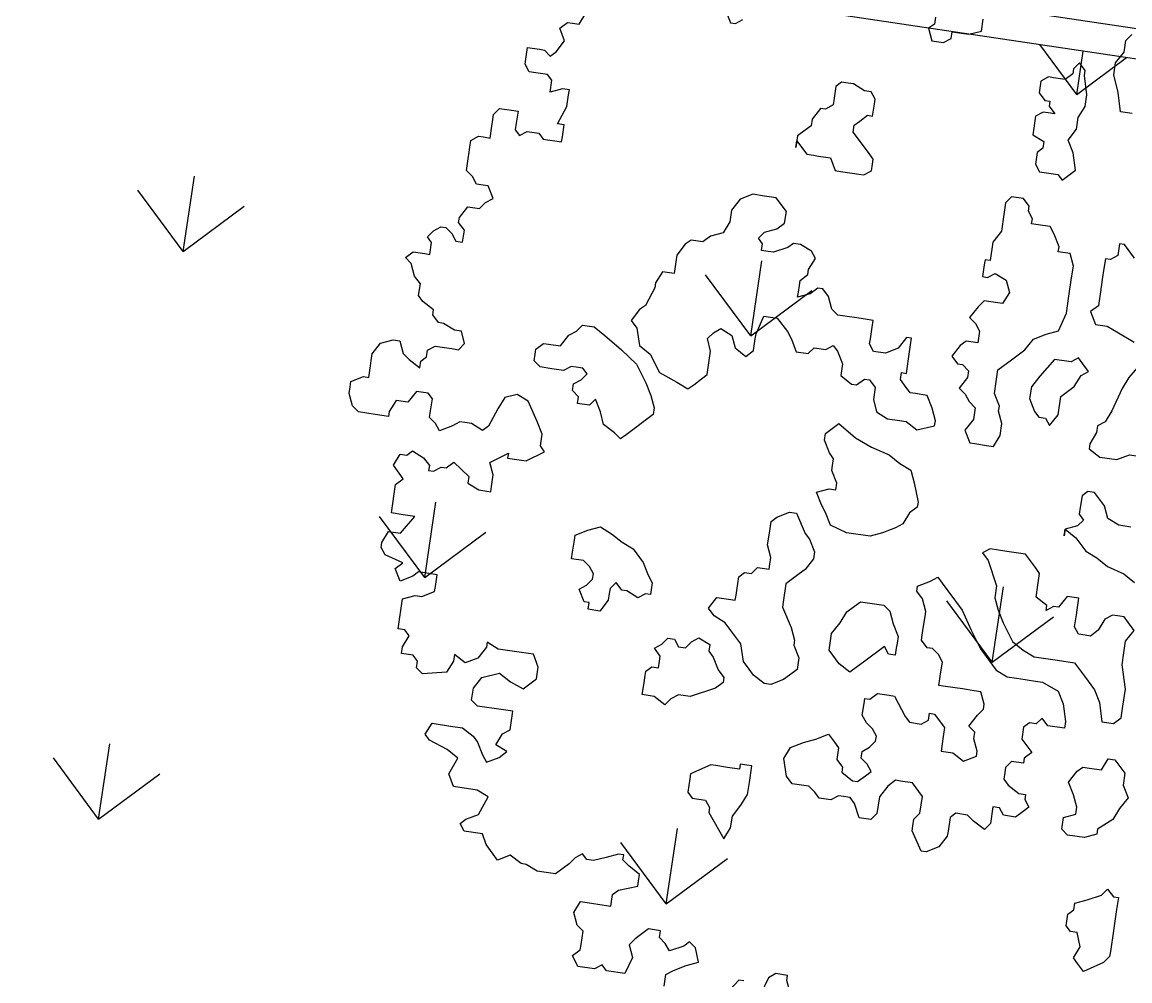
# Model space of a CAD drawing. Header units: millimetres. Extents: x 338 to 506, y 179 to 335.
# Drawn here: x 389.11 to 394.65, y 316.99 to 321.79 of the extents above; entities that cross this region are included whole.
import ezdxf

# ---------------------------------------------------------------- set-up
doc = ezdxf.new("R2010")
doc.units = ezdxf.units.MM
for name, color, linetype in [('ANDEN', 251, 'Continuous'), ('ARBOL-TOP', 3, 'Continuous'), ('MUROS', 32, 'Continuous')]:
    doc.layers.add(name, color=color, linetype=linetype)

# ---------------------------------------------------------------- blocks, each defined once
blk = doc.blocks.new('*U887')
at = {"layer": 'ANDEN', "linetype": 'Continuous', "extrusion": (0, 0, -1)}
for points in [[(-139.8345, 133.6332), (-140.5344, 78.5683), (-139.8345, 78.5683)], [(-139.8345, 133.6332), (-140.5344, 133.6332), (-140.5344, 78.5683)]]:
    blk.add_solid(points, dxfattribs=at)
blk = doc.blocks.new('*X960')
at = {"color": 0}
for p, q in [((134.0549, 116.2699), (134.3243, 116.5393)), ((136.9286, 116.2699), (137.198, 116.5393)), ((134.0549, 116.2699), (134.3243, 116.0005)), ((134.0549, 116.2699), (134.4359, 116.2699)), ((136.9286, 116.2699), (137.198, 116.0005)), ((136.9286, 116.2699), (137.3096, 116.2699)), ((135.4917, 114.833), (135.7611, 115.1024)), ((135.4917, 114.833), (135.7611, 114.5636)), ((135.4917, 114.833), (135.8727, 114.833)), ((134.0549, 113.3962), (134.3243, 113.6656)), ((136.9286, 113.3962), (137.198, 113.6656)), ((134.0549, 113.3962), (134.3243, 113.1268)), ((134.0549, 113.3962), (134.4359, 113.3962)), ((136.9286, 113.3962), (137.198, 113.1268)), ((136.9286, 113.3962), (137.3096, 113.3962)), ((135.4917, 111.9594), (135.7611, 112.2288)), ((138.3654, 111.9594), (138.5846, 112.1786)), ((135.4917, 111.9594), (135.7611, 111.6899)), ((135.4917, 111.9594), (135.8727, 111.9594)), ((138.3654, 111.9594), (138.5846, 111.7401)), ((138.3654, 111.9594), (138.5846, 111.9594))]:
    blk.add_line(p, q, dxfattribs=at)
blk = doc.blocks.new('ARBOLITO')
at = {"linetype": 'ByBlock'}
for points in [[(461.9159, 68.9761), (461.9076, 68.9906), (461.8931, 69.0135), (461.8785, 69.0197), (461.864, 69.0135), (461.8577, 68.9989), (461.8494, 68.9761), (461.8432, 68.9698), (461.8286, 68.9761), (461.8203, 68.9761), (461.8141, 68.9761), (461.8058, 68.9698), (461.7912, 68.9615), (461.785, 68.9698), (461.7767, 68.9761), (461.7767, 68.9844), (461.7767, 68.9989), (461.7705, 69.0052), (461.7559, 69.0052), (461.7476, 68.9906), (461.7331, 68.9906), (461.7268, 68.9761), (461.7268, 68.9698), (461.7102, 68.9698), (461.6894, 68.9698), (461.6811, 68.9761), (461.6749, 68.9906), (461.6749, 68.9989), (461.6749, 69.0052), (461.6894, 69.0135), (461.6957, 69.0135), (461.6957, 69.028), (461.6957, 69.0343), (461.6957, 69.0426), (461.704, 69.0571), (461.7185, 69.0633), (461.7268, 69.0633), (461.7331, 69.0488), (461.7414, 69.0426), (461.7559, 69.0343), (461.7559, 69.0426), (461.7621, 69.0488), (461.7621, 69.0571), (461.7705, 69.0633), (461.785, 69.0633), (461.7912, 69.0633), (461.7996, 69.0633), (461.8058, 69.0717), (461.7996, 69.0862), (461.7912, 69.0862), (461.7767, 69.0924), (461.7705, 69.0924), (461.7621, 69.1008), (461.7621, 69.107), (461.7476, 69.1153), (461.7414, 69.1215), (461.7414, 69.1361), (461.7331, 69.1444), (461.7268, 69.1589), (461.7185, 69.1652), (461.7268, 69.1735), (461.7414, 69.1735), (461.7476, 69.1735), (461.7476, 69.188), (461.7414, 69.1943), (461.7476, 69.2026), (461.7559, 69.2088), (461.7621, 69.2088), (461.7705, 69.2026), (461.7767, 69.1943), (461.785, 69.1943), (461.785, 69.2088), (461.7767, 69.2171), (461.7767, 69.2233), (461.785, 69.2379), (461.7996, 69.2379), (461.8058, 69.2462), (461.8141, 69.2524), (461.8058, 69.267), (461.7996, 69.267), (461.7912, 69.267), (461.785, 69.2753), (461.7767, 69.2815), (461.7767, 69.2961), (461.7767, 69.3044), (461.7767, 69.3106), (461.7767, 69.3189), (461.785, 69.3252), (461.7912, 69.3252), (461.7996, 69.3252), (461.7996, 69.3397), (461.7996, 69.348), (461.7996, 69.3543), (461.8058, 69.3626), (461.8203, 69.3626), (461.8286, 69.3626), (461.8286, 69.348), (461.8286, 69.3397), (461.8349, 69.3335), (461.8432, 69.3397), (461.8577, 69.3397), (461.864, 69.3335), (461.8723, 69.3335), (461.8785, 69.3335), (461.8868, 69.3335), (461.8868, 69.3397), (461.8868, 69.3543), (461.8785, 69.3543), (461.8868, 69.3771), (461.8868, 69.3917), (461.8868, 69.3979), (461.8785, 69.3979), (461.864, 69.3917), (461.864, 69.4062), (461.8577, 69.4124), (461.8432, 69.4124), (461.8349, 69.4124), (461.8286, 69.4207), (461.8286, 69.427), (461.8286, 69.4415), (461.8432, 69.4415), (461.8494, 69.4415), (461.8577, 69.4353), (461.864, 69.4415), (461.8723, 69.4561), (461.864, 69.4706), (461.8723, 69.4789), (461.8785, 69.4789), (461.8868, 69.4789), (461.8931, 69.4935)], [(462.0614, 69.5226), (462.0697, 69.508), (462.0759, 69.508), (462.0842, 69.5143)], [(462.3169, 69.5517), (462.3169, 69.5433), (462.3107, 69.5371), (462.3169, 69.5226), (462.3315, 69.5226), (462.3398, 69.5288), (462.3398, 69.5371), (462.3543, 69.5371), (462.3606, 69.5371), (462.3751, 69.5433), (462.3751, 69.5579)], [(462.3169, 68.3444), (462.3107, 68.3589), (462.3107, 68.3652), (462.2962, 68.3652), (462.2879, 68.3589), (462.2816, 68.3382)], [(462.2588, 68.3506), (462.2525, 68.3506), (462.2442, 68.3382)], [(462.1632, 68.3299), (462.1632, 68.3444), (462.1715, 68.3506), (462.186, 68.3589), (462.2006, 68.3652), (462.1944, 68.3818), (462.186, 68.388), (462.1798, 68.3818), (462.1632, 68.3735), (462.1569, 68.3818), (462.1486, 68.388), (462.1486, 68.3963), (462.1341, 68.3963), (462.1195, 68.3818), (462.1133, 68.3735), (462.1195, 68.3589), (462.1133, 68.3382), (462.0905, 68.3382), (462.0842, 68.3444), (462.0759, 68.3382), (462.0551, 68.3382), (462.0468, 68.3506), (462.0551, 68.3589), (462.0551, 68.3652), (462.0551, 68.3818), (462.0468, 68.388), (462.0406, 68.4026), (462.0468, 68.4171), (462.0551, 68.4171), (462.0759, 68.4171), (462.0842, 68.4171), (462.0842, 68.4317), (462.0905, 68.4379), (462.1133, 68.4462), (462.1133, 68.4524), (462.1133, 68.4608), (462.0988, 68.4691), (462.0905, 68.4753), (462.0905, 68.4815), (462.0842, 68.4815), (462.0697, 68.4753), (462.0551, 68.4691), (462.0468, 68.4691), (462.0406, 68.4753), (462.0323, 68.4691), (462.026, 68.4608), (462.0115, 68.4462), (461.997, 68.4462), (461.9886, 68.4462), (461.9741, 68.4524), (461.9679, 68.4524), (461.9533, 68.4608), (461.9388, 68.4524), (461.9221, 68.4691), (461.9159, 68.4815), (461.8931, 68.4815), (461.8868, 68.4899), (461.8931, 68.4961), (461.9076, 68.5044), (461.9159, 68.5273), (461.9014, 68.5335), (461.8723, 68.5335), (461.864, 68.548), (461.8723, 68.5688), (461.8577, 68.5771), (461.8349, 68.5854), (461.8286, 68.5917), (461.8349, 68.6062), (461.8577, 68.6062), (461.8723, 68.6062), (461.8868, 68.5979), (461.8931, 68.5917), (461.9014, 68.5771), (461.9076, 68.5688), (461.9221, 68.5771), (461.9305, 68.5854), (461.9159, 68.5917), (461.9221, 68.6062), (461.9305, 68.6124), (461.9305, 68.627), (461.9305, 68.6353), (461.9159, 68.6353), (461.8868, 68.6353), (461.8785, 68.6415), (461.8785, 68.6561), (461.8868, 68.6706), (461.9076, 68.6789), (461.9221, 68.6706), (461.9388, 68.6644), (461.9533, 68.6789), (461.9533, 68.6935), (461.945, 68.708), (461.9388, 68.708), (461.9159, 68.708), (461.9014, 68.708), (461.8868, 68.7143), (461.8868, 68.708), (461.8785, 68.6935), (461.864, 68.6852), (461.8494, 68.6935), (461.8494, 68.6852), (461.8432, 68.6706), (461.8141, 68.6644), (461.8058, 68.6706), (461.8058, 68.6789), (461.7996, 68.6852), (461.785, 68.6852), (461.785, 68.6935), (461.7912, 68.708), (461.785, 68.7143), (461.7767, 68.7143), (461.7767, 68.7517), (461.7912, 68.7579), (461.7996, 68.7579), (461.8141, 68.7662), (461.8141, 68.7724), (461.8141, 68.787), (461.7912, 68.787), (461.785, 68.7808), (461.7705, 68.7724), (461.7621, 68.787), (461.7705, 68.7953), (461.7476, 68.8015), (461.7414, 68.8098), (461.7414, 68.8161), (461.7476, 68.8306), (461.7621, 68.8306), (461.7767, 68.8535), (461.7621, 68.8535), (461.7476, 68.8535), (461.7476, 68.868), (461.7476, 68.8743), (461.7476, 68.8888), (461.7559, 68.8971), (461.7414, 68.9117), (461.7476, 68.9262), (461.7559, 68.9262), (461.7621, 68.9324), (461.7767, 68.9262), (461.785, 68.9179), (461.785, 68.9117), (461.7912, 68.9117), (461.7996, 68.9179), (461.8058, 68.9179), (461.8141, 68.9262), (461.8349, 68.9117), (461.8349, 68.9034), (461.8494, 68.8971), (461.864, 68.8971), (461.864, 68.9034), (461.864, 68.9179), (461.8577, 68.9324), (461.8785, 68.947), (461.8785, 68.9408), (461.9014, 68.9408), (461.9221, 68.9553), (461.9159, 68.9615), (461.9159, 68.9761), (461.9159, 68.9761)], [(461.9159, 68.9761), (461.9076, 68.9906), (461.8931, 69.0135), (461.8785, 69.0197), (461.864, 69.0135), (461.8577, 68.9989), (461.8494, 68.9761), (461.8432, 68.9698), (461.8286, 68.9761), (461.8203, 68.9761), (461.8141, 68.9761), (461.8058, 68.9698), (461.7912, 68.9615), (461.785, 68.9698), (461.7767, 68.9761), (461.7767, 68.9844), (461.7767, 68.9989), (461.7705, 69.0052), (461.7559, 69.0052), (461.7476, 68.9906), (461.7331, 68.9906), (461.7268, 68.9761), (461.7268, 68.9698), (461.7102, 68.9698), (461.6894, 68.9698), (461.6811, 68.9761), (461.6749, 68.9906), (461.6749, 68.9989), (461.6749, 69.0052), (461.6894, 69.0135), (461.6957, 69.0135), (461.6957, 69.028), (461.6957, 69.0343), (461.6957, 69.0426), (461.704, 69.0571), (461.7185, 69.0633), (461.7268, 69.0633), (461.7331, 69.0488), (461.7414, 69.0426), (461.7559, 69.0343), (461.7559, 69.0426), (461.7621, 69.0488), (461.7621, 69.0571), (461.7705, 69.0633), (461.785, 69.0633), (461.7912, 69.0633), (461.7996, 69.0633), (461.8058, 69.0717), (461.7996, 69.0862), (461.7912, 69.0862), (461.7767, 69.0924), (461.7705, 69.0924), (461.7621, 69.1008), (461.7621, 69.107), (461.7476, 69.1153), (461.7414, 69.1215), (461.7414, 69.1361), (461.7331, 69.1444), (461.7268, 69.1589), (461.7185, 69.1652), (461.7268, 69.1735), (461.7414, 69.1735), (461.7476, 69.1735), (461.7476, 69.188), (461.7414, 69.1943), (461.7476, 69.2026), (461.7559, 69.2088), (461.7621, 69.2088), (461.7705, 69.2026), (461.7767, 69.1943), (461.785, 69.1943), (461.785, 69.2088), (461.7767, 69.2171), (461.7767, 69.2233), (461.785, 69.2379), (461.7996, 69.2379), (461.8058, 69.2462), (461.8141, 69.2524), (461.8058, 69.267), (461.7996, 69.267), (461.7912, 69.267), (461.785, 69.2753), (461.7767, 69.2815), (461.7767, 69.2961), (461.7767, 69.3044), (461.7767, 69.3106), (461.7767, 69.3189), (461.785, 69.3252), (461.7912, 69.3252), (461.7996, 69.3252), (461.7996, 69.3397), (461.7996, 69.348), (461.7996, 69.3543), (461.8058, 69.3626), (461.8203, 69.3626), (461.8286, 69.3626), (461.8286, 69.348), (461.8286, 69.3397), (461.8349, 69.3335), (461.8432, 69.3397), (461.8577, 69.3397), (461.864, 69.3335), (461.8723, 69.3335), (461.8785, 69.3335), (461.8868, 69.3335), (461.8868, 69.3397), (461.8868, 69.3543), (461.8785, 69.3543), (461.8868, 69.3771), (461.8868, 69.3917), (461.8868, 69.3979), (461.8785, 69.3979), (461.864, 69.3917), (461.864, 69.4062), (461.8577, 69.4124), (461.8432, 69.4124), (461.8349, 69.4124), (461.8286, 69.4207), (461.8286, 69.427), (461.8286, 69.4415), (461.8432, 69.4415), (461.8494, 69.4415), (461.8577, 69.4353), (461.864, 69.4415), (461.8723, 69.4561), (461.864, 69.4706), (461.8723, 69.4789), (461.8785, 69.4789), (461.8868, 69.4789), (461.8931, 69.4935)], [(462.0614, 69.5226), (462.0697, 69.508), (462.0759, 69.508), (462.0842, 69.5143)], [(462.3169, 69.5517), (462.3169, 69.5433), (462.3107, 69.5371), (462.3169, 69.5226), (462.3315, 69.5226), (462.3398, 69.5288), (462.3398, 69.5371), (462.3543, 69.5371), (462.3606, 69.5371), (462.3751, 69.5433), (462.3751, 69.5579)], [(462.3169, 68.3444), (462.3107, 68.3589), (462.3107, 68.3652), (462.2962, 68.3652), (462.2879, 68.3589), (462.2816, 68.3382)], [(462.2588, 68.3506), (462.2525, 68.3506), (462.2442, 68.3382)], [(462.1632, 68.3299), (462.1632, 68.3444), (462.1715, 68.3506), (462.186, 68.3589), (462.2006, 68.3652), (462.1944, 68.3818), (462.186, 68.388), (462.1798, 68.3818), (462.1632, 68.3735), (462.1569, 68.3818), (462.1486, 68.388), (462.1486, 68.3963), (462.1341, 68.3963), (462.1195, 68.3818), (462.1133, 68.3735), (462.1195, 68.3589), (462.1133, 68.3382), (462.0905, 68.3382), (462.0842, 68.3444), (462.0759, 68.3382), (462.0551, 68.3382), (462.0468, 68.3506), (462.0551, 68.3589), (462.0551, 68.3652), (462.0551, 68.3818), (462.0468, 68.388), (462.0406, 68.4026), (462.0468, 68.4171), (462.0551, 68.4171), (462.0759, 68.4171), (462.0842, 68.4171), (462.0842, 68.4317), (462.0905, 68.4379), (462.1133, 68.4462), (462.1133, 68.4524), (462.1133, 68.4608), (462.0988, 68.4691), (462.0905, 68.4753), (462.0905, 68.4815), (462.0842, 68.4815), (462.0697, 68.4753), (462.0551, 68.4691), (462.0468, 68.4691), (462.0406, 68.4753), (462.0323, 68.4691), (462.026, 68.4608), (462.0115, 68.4462), (461.997, 68.4462), (461.9886, 68.4462), (461.9741, 68.4524), (461.9679, 68.4524), (461.9533, 68.4608), (461.9388, 68.4524), (461.9221, 68.4691), (461.9159, 68.4815), (461.8931, 68.4815), (461.8868, 68.4899), (461.8931, 68.4961), (461.9076, 68.5044), (461.9159, 68.5273), (461.9014, 68.5335), (461.8723, 68.5335), (461.864, 68.548), (461.8723, 68.5688), (461.8577, 68.5771), (461.8349, 68.5854), (461.8286, 68.5917), (461.8349, 68.6062), (461.8577, 68.6062), (461.8723, 68.6062), (461.8868, 68.5979), (461.8931, 68.5917), (461.9014, 68.5771), (461.9076, 68.5688), (461.9221, 68.5771), (461.9305, 68.5854), (461.9159, 68.5917), (461.9221, 68.6062), (461.9305, 68.6124), (461.9305, 68.627), (461.9305, 68.6353), (461.9159, 68.6353), (461.8868, 68.6353), (461.8785, 68.6415), (461.8785, 68.6561), (461.8868, 68.6706), (461.9076, 68.6789), (461.9221, 68.6706), (461.9388, 68.6644), (461.9533, 68.6789), (461.9533, 68.6935), (461.945, 68.708), (461.9388, 68.708), (461.9159, 68.708), (461.9014, 68.708), (461.8868, 68.7143), (461.8868, 68.708), (461.8785, 68.6935), (461.864, 68.6852), (461.8494, 68.6935), (461.8494, 68.6852), (461.8432, 68.6706), (461.8141, 68.6644), (461.8058, 68.6706), (461.8058, 68.6789), (461.7996, 68.6852), (461.785, 68.6852), (461.785, 68.6935), (461.7912, 68.708), (461.785, 68.7143), (461.7767, 68.7143), (461.7767, 68.7517), (461.7912, 68.7579), (461.7996, 68.7579), (461.8141, 68.7662), (461.8141, 68.7724), (461.8141, 68.787), (461.7912, 68.787), (461.785, 68.7808), (461.7705, 68.7724), (461.7621, 68.787), (461.7705, 68.7953), (461.7476, 68.8015), (461.7414, 68.8098), (461.7414, 68.8161), (461.7476, 68.8306), (461.7621, 68.8306), (461.7767, 68.8535), (461.7621, 68.8535), (461.7476, 68.8535), (461.7476, 68.868), (461.7476, 68.8743), (461.7476, 68.8888), (461.7559, 68.8971), (461.7414, 68.9117), (461.7476, 68.9262), (461.7559, 68.9262), (461.7621, 68.9324), (461.7767, 68.9262), (461.785, 68.9179), (461.785, 68.9117), (461.7912, 68.9117), (461.7996, 68.9179), (461.8058, 68.9179), (461.8141, 68.9262), (461.8349, 68.9117), (461.8349, 68.9034), (461.8494, 68.8971), (461.864, 68.8971), (461.864, 68.9034), (461.864, 68.9179), (461.8577, 68.9324), (461.8785, 68.947), (461.8785, 68.9408), (461.9014, 68.9408), (461.9221, 68.9553), (461.9159, 68.9615), (461.9159, 68.9761)], [(462.5725, 69.4706), (462.558, 69.4706), (462.5517, 69.4935), (462.5434, 69.5143), (462.5434, 69.5288), (462.5517, 69.5433), (462.5517, 69.5579), (462.558, 69.5662)], [(462.5725, 69.4706), (462.558, 69.4706), (462.5517, 69.4935), (462.5434, 69.5143), (462.5434, 69.5288), (462.5517, 69.5433), (462.5517, 69.5579), (462.558, 69.5662)], [(462.5143, 69.3917), (462.5081, 69.4124), (462.4998, 69.427), (462.5081, 69.4415), (462.5081, 69.4561), (462.5143, 69.4706), (462.5143, 69.4852), (462.5081, 69.508), (462.5081, 69.5143), (462.4998, 69.5226), (462.4936, 69.5143), (462.4936, 69.508), (462.4853, 69.4997), (462.4707, 69.4997), (462.4645, 69.4997), (462.4562, 69.4935), (462.4562, 69.4789), (462.4645, 69.4706), (462.4707, 69.4706), (462.4707, 69.4644), (462.479, 69.4561), (462.4707, 69.4561), (462.4645, 69.4561), (462.4562, 69.4498), (462.4562, 69.4415), (462.4562, 69.4353), (462.4562, 69.427), (462.4707, 69.4207), (462.4707, 69.4124), (462.4645, 69.4062), (462.4645, 69.3917), (462.4707, 69.3833), (462.4853, 69.3833), (462.4936, 69.3833), (462.4998, 69.3771), (462.5143, 69.3917), (462.5143, 69.3917)], [(462.5143, 69.3917), (462.5081, 69.4124), (462.4998, 69.427), (462.5081, 69.4415), (462.5081, 69.4561), (462.5143, 69.4706), (462.5143, 69.4852), (462.5081, 69.508), (462.5081, 69.5143), (462.4998, 69.5226), (462.4936, 69.5143), (462.4936, 69.508), (462.4853, 69.4997), (462.4707, 69.4997), (462.4645, 69.4997), (462.4562, 69.4935), (462.4562, 69.4789), (462.4645, 69.4706), (462.4707, 69.4706), (462.4707, 69.4644), (462.479, 69.4561), (462.4707, 69.4561), (462.4645, 69.4561), (462.4562, 69.4498), (462.4562, 69.4415), (462.4562, 69.4353), (462.4562, 69.427), (462.4707, 69.4207), (462.4707, 69.4124), (462.4645, 69.4062), (462.4645, 69.3917), (462.4707, 69.3833), (462.4853, 69.3833), (462.4936, 69.3833), (462.4998, 69.3771), (462.5143, 69.3917)], [(462.1715, 69.3771), (462.1798, 69.3688), (462.186, 69.3626), (462.1944, 69.3626), (462.2006, 69.3626), (462.2151, 69.3626), (462.2234, 69.348), (462.2297, 69.348), (462.2442, 69.348), (462.2525, 69.348), (462.2588, 69.348), (462.2671, 69.3543), (462.2671, 69.3626), (462.2671, 69.3688), (462.2588, 69.3771), (462.2525, 69.3833), (462.2442, 69.3917), (462.238, 69.3979), (462.238, 69.4062), (462.2442, 69.4124), (462.2525, 69.4207), (462.2588, 69.4207), (462.2588, 69.4353), (462.2588, 69.4415), (462.2525, 69.4498), (462.2442, 69.4498), (462.2297, 69.4561), (462.2234, 69.4561), (462.2151, 69.4561), (462.2089, 69.4498), (462.2089, 69.4353), (462.2089, 69.427), (462.2006, 69.4207), (462.1944, 69.4207), (462.186, 69.4062), (462.186, 69.3979), (462.1798, 69.3917), (462.1715, 69.3833), (462.1715, 69.3688), (462.1715, 69.3771), (462.1715, 69.3771)], [(462.1715, 69.3771), (462.1798, 69.3688), (462.186, 69.3626), (462.1944, 69.3626), (462.2006, 69.3626), (462.2151, 69.3626), (462.2234, 69.348), (462.2297, 69.348), (462.2442, 69.348), (462.2525, 69.348), (462.2588, 69.348), (462.2671, 69.3543), (462.2671, 69.3626), (462.2671, 69.3688), (462.2588, 69.3771), (462.2525, 69.3833), (462.2442, 69.3917), (462.238, 69.3979), (462.238, 69.4062), (462.2442, 69.4124), (462.2525, 69.4207), (462.2588, 69.4207), (462.2588, 69.4353), (462.2588, 69.4415), (462.2525, 69.4498), (462.2442, 69.4498), (462.2297, 69.4561), (462.2234, 69.4561), (462.2151, 69.4561), (462.2089, 69.4498), (462.2089, 69.4353), (462.2089, 69.427), (462.2006, 69.4207), (462.1944, 69.4207), (462.186, 69.4062), (462.186, 69.3979), (462.1798, 69.3917), (462.1715, 69.3833), (462.1715, 69.3688), (462.1715, 69.3771)], [(462.5808, 69.0571), (462.5954, 69.0488), (462.6162, 69.0488), (462.6307, 69.0571), (462.6536, 69.0571)], [(462.6307, 69.1735), (462.6162, 69.1506), (462.6099, 69.1361), (462.6016, 69.107), (462.5954, 69.0924), (462.5871, 69.0862), (462.5871, 69.0779), (462.5808, 69.0633), (462.5808, 69.0571), (462.5808, 69.0571)], [(462.5808, 69.0571), (462.5954, 69.0488), (462.6162, 69.0488), (462.6307, 69.0571), (462.6536, 69.0571)], [(462.6307, 69.1735), (462.6162, 69.1506), (462.6099, 69.1361), (462.6016, 69.107), (462.5954, 69.0924), (462.5871, 69.0862), (462.5871, 69.0779), (462.5808, 69.0633), (462.5808, 69.0571)], [(462.4645, 69.0924), (462.4562, 69.107), (462.4562, 69.1215), (462.4562, 69.1361), (462.4707, 69.1506), (462.4853, 69.1652), (462.4936, 69.1797), (462.5081, 69.188), (462.5227, 69.1943), (462.5289, 69.2171), (462.5289, 69.2379), (462.5289, 69.2607), (462.5289, 69.2753), (462.5227, 69.2898), (462.5081, 69.2898), (462.5081, 69.2961), (462.4998, 69.3106), (462.4936, 69.3189), (462.479, 69.3189), (462.4707, 69.3189), (462.4707, 69.3252), (462.4645, 69.3335), (462.4645, 69.3397), (462.4562, 69.348), (462.4416, 69.348), (462.4354, 69.3397), (462.4354, 69.3252), (462.4354, 69.3044), (462.4271, 69.2898), (462.4271, 69.267), (462.4208, 69.267), (462.4208, 69.2607), (462.4208, 69.2462), (462.4271, 69.2462), (462.4354, 69.2524), (462.4499, 69.2462), (462.4562, 69.2317), (462.4499, 69.2171), (462.4354, 69.2171), (462.4271, 69.2171), (462.4208, 69.2088), (462.4125, 69.1943), (462.4208, 69.188), (462.4271, 69.1797), (462.4271, 69.1652), (462.4125, 69.1652), (462.4063, 69.1589), (462.398, 69.1444), (462.4063, 69.1361), (462.4125, 69.1361), (462.4208, 69.1298), (462.4208, 69.1215), (462.4125, 69.107), (462.4208, 69.1008), (462.4271, 69.0924), (462.4354, 69.0862), (462.4354, 69.0717), (462.4271, 69.0571), (462.4354, 69.0426), (462.4416, 69.0426), (462.4562, 69.0426), (462.4645, 69.0426), (462.4707, 69.0571), (462.4707, 69.0717), (462.4645, 69.0862), (462.4645, 69.0924), (462.4645, 69.0924)], [(462.4645, 69.0924), (462.4562, 69.107), (462.4562, 69.1215), (462.4562, 69.1361), (462.4707, 69.1506), (462.4853, 69.1652), (462.4936, 69.1797), (462.5081, 69.188), (462.5227, 69.1943), (462.5289, 69.2171), (462.5289, 69.2379), (462.5289, 69.2607), (462.5289, 69.2753), (462.5227, 69.2898), (462.5081, 69.2898), (462.5081, 69.2961), (462.4998, 69.3106), (462.4936, 69.3189), (462.479, 69.3189), (462.4707, 69.3189), (462.4707, 69.3252), (462.4645, 69.3335), (462.4645, 69.3397), (462.4562, 69.348), (462.4416, 69.348), (462.4354, 69.3397), (462.4354, 69.3252), (462.4354, 69.3044), (462.4271, 69.2898), (462.4271, 69.267), (462.4208, 69.267), (462.4208, 69.2607), (462.4208, 69.2462), (462.4271, 69.2462), (462.4354, 69.2524), (462.4499, 69.2462), (462.4562, 69.2317), (462.4499, 69.2171), (462.4354, 69.2171), (462.4271, 69.2171), (462.4208, 69.2088), (462.4125, 69.1943), (462.4208, 69.188), (462.4271, 69.1797), (462.4271, 69.1652), (462.4125, 69.1652), (462.4063, 69.1589), (462.398, 69.1444), (462.4063, 69.1361), (462.4125, 69.1361), (462.4208, 69.1298), (462.4208, 69.1215), (462.4125, 69.107), (462.4208, 69.1008), (462.4271, 69.0924), (462.4354, 69.0862), (462.4354, 69.0717), (462.4271, 69.0571), (462.4354, 69.0426), (462.4416, 69.0426), (462.4562, 69.0426), (462.4645, 69.0426), (462.4707, 69.0571), (462.4707, 69.0717), (462.4645, 69.0862), (462.4645, 69.0924)], [(462.6016, 69.2961), (462.5871, 69.3106), (462.5808, 69.3106), (462.5808, 69.2961), (462.5725, 69.2898), (462.5663, 69.2898), (462.5663, 69.2753), (462.5663, 69.267), (462.5663, 69.2462), (462.5663, 69.2379), (462.5663, 69.2317), (462.558, 69.2233), (462.5663, 69.2088), (462.5808, 69.2088), (462.5954, 69.2026), (462.6162, 69.1943)], [(462.6016, 69.2961), (462.5871, 69.3106), (462.5808, 69.3106), (462.5808, 69.2961), (462.5725, 69.2898), (462.5663, 69.2898), (462.5663, 69.2753), (462.5663, 69.267), (462.5663, 69.2462), (462.5663, 69.2379), (462.5663, 69.2317), (462.558, 69.2233), (462.5663, 69.2088), (462.5808, 69.2088), (462.5954, 69.2026), (462.6162, 69.1943)], [(462.3897, 69.0571), (462.3897, 69.0633), (462.3834, 69.0779), (462.3751, 69.0924), (462.3606, 69.0924), (462.3543, 69.0924), (462.346, 69.1008), (462.3398, 69.107), (462.3398, 69.1153), (462.346, 69.1153), (462.346, 69.1215), (462.346, 69.1361), (462.346, 69.1506), (462.346, 69.1589), (462.3398, 69.1589), (462.3315, 69.1444), (462.3169, 69.1361), (462.3024, 69.1361), (462.2962, 69.1444), (462.2962, 69.1506), (462.2962, 69.1652), (462.2962, 69.1735), (462.2816, 69.1735), (462.2733, 69.1735), (462.2671, 69.1735), (462.2525, 69.1735), (462.2442, 69.1797), (462.238, 69.1943), (462.2297, 69.2026), (462.2234, 69.2026), (462.2151, 69.1943), (462.2006, 69.188), (462.2006, 69.1943), (462.2006, 69.2026), (462.2006, 69.2088), (462.2089, 69.2171), (462.2089, 69.2233), (462.2151, 69.2379), (462.2089, 69.2462), (462.1944, 69.2524), (462.186, 69.2524), (462.1798, 69.2462), (462.1632, 69.2379), (462.1569, 69.2379), (462.1486, 69.2379), (462.1486, 69.2462), (462.1424, 69.2524), (462.1486, 69.2607), (462.1632, 69.267), (462.1715, 69.2753), (462.1715, 69.2898), (462.1569, 69.3044), (462.1424, 69.3044), (462.1279, 69.3044), (462.1133, 69.2961), (462.105, 69.2815), (462.105, 69.267), (462.0988, 69.2524), (462.0842, 69.2462), (462.0759, 69.2379), (462.0614, 69.2379), (462.0551, 69.2317), (462.0468, 69.2171), (462.0468, 69.2088), (462.0468, 69.1943), (462.0323, 69.1943), (462.026, 69.1797), (462.026, 69.1735), (462.0177, 69.1506), (462.0115, 69.1444), (462.0032, 69.1298), (462.0115, 69.1215), (462.0177, 69.1008), (462.0323, 69.0924), (462.0468, 69.0717), (462.0697, 69.0633), (462.0842, 69.0571), (462.0905, 69.0633), (462.0988, 69.0717), (462.105, 69.0779), (462.105, 69.0924), (462.105, 69.107), (462.0988, 69.1215), (462.105, 69.1298), (462.1133, 69.1361), (462.1279, 69.1298), (462.1341, 69.1153), (462.1486, 69.107), (462.1569, 69.1153), (462.1569, 69.1298), (462.1569, 69.1361), (462.1632, 69.1589), (462.1715, 69.1589), (462.1798, 69.1589), (462.1944, 69.1444), (462.2006, 69.1361), (462.2089, 69.1215), (462.2234, 69.1215), (462.2297, 69.1298), (462.2442, 69.1298), (462.2525, 69.1361), (462.2588, 69.1298), (462.2671, 69.1153), (462.2671, 69.1008), (462.2816, 69.0924), (462.2879, 69.0924), (462.2962, 69.1008), (462.3024, 69.1008), (462.3107, 69.0924), (462.3107, 69.0779), (462.3169, 69.0633), (462.3315, 69.0571), (462.346, 69.0571), (462.3543, 69.0571), (462.3689, 69.0488), (462.3897, 69.0571), (462.3897, 69.0571)], [(462.3897, 69.0571), (462.3897, 69.0633), (462.3834, 69.0779), (462.3751, 69.0924), (462.3606, 69.0924), (462.3543, 69.0924), (462.346, 69.1008), (462.3398, 69.107), (462.3398, 69.1153), (462.346, 69.1153), (462.346, 69.1215), (462.346, 69.1361), (462.346, 69.1506), (462.346, 69.1589), (462.3398, 69.1589), (462.3315, 69.1444), (462.3169, 69.1361), (462.3024, 69.1361), (462.2962, 69.1444), (462.2962, 69.1506), (462.2962, 69.1652), (462.2962, 69.1735), (462.2816, 69.1735), (462.2733, 69.1735), (462.2671, 69.1735), (462.2525, 69.1735), (462.2442, 69.1797), (462.238, 69.1943), (462.2297, 69.2026), (462.2234, 69.2026), (462.2151, 69.1943), (462.2006, 69.188), (462.2006, 69.1943), (462.2006, 69.2026), (462.2006, 69.2088), (462.2089, 69.2171), (462.2089, 69.2233), (462.2151, 69.2379), (462.2089, 69.2462), (462.1944, 69.2524), (462.186, 69.2524), (462.1798, 69.2462), (462.1632, 69.2379), (462.1569, 69.2379), (462.1486, 69.2379), (462.1486, 69.2462), (462.1424, 69.2524), (462.1486, 69.2607), (462.1632, 69.267), (462.1715, 69.2753), (462.1715, 69.2898), (462.1569, 69.3044), (462.1424, 69.3044), (462.1279, 69.3044), (462.1133, 69.2961), (462.105, 69.2815), (462.105, 69.267), (462.0988, 69.2524), (462.0842, 69.2462), (462.0759, 69.2379), (462.0614, 69.2379), (462.0551, 69.2317), (462.0468, 69.2171), (462.0468, 69.2088), (462.0468, 69.1943), (462.0323, 69.1943), (462.026, 69.1797), (462.026, 69.1735), (462.0177, 69.1506), (462.0115, 69.1444), (462.0032, 69.1298), (462.0115, 69.1215), (462.0177, 69.1008), (462.0323, 69.0924), (462.0468, 69.0717), (462.0697, 69.0633), (462.0842, 69.0571), (462.0905, 69.0633), (462.0988, 69.0717), (462.105, 69.0779), (462.105, 69.0924), (462.105, 69.107), (462.0988, 69.1215), (462.105, 69.1298), (462.1133, 69.1361), (462.1279, 69.1298), (462.1341, 69.1153), (462.1486, 69.107), (462.1569, 69.1153), (462.1569, 69.1298), (462.1569, 69.1361), (462.1632, 69.1589), (462.1715, 69.1589), (462.1798, 69.1589), (462.1944, 69.1444), (462.2006, 69.1361), (462.2089, 69.1215), (462.2234, 69.1215), (462.2297, 69.1298), (462.2442, 69.1298), (462.2525, 69.1361), (462.2588, 69.1298), (462.2671, 69.1153), (462.2671, 69.1008), (462.2816, 69.0924), (462.2879, 69.0924), (462.2962, 69.1008), (462.3024, 69.1008), (462.3107, 69.0924), (462.3107, 69.0779), (462.3169, 69.0633), (462.3315, 69.0571), (462.346, 69.0571), (462.3543, 69.0571), (462.3689, 69.0488), (462.3897, 69.0571)], [(462.5289, 69.0779), (462.5372, 69.0924), (462.5372, 69.1153), (462.5517, 69.1298), (462.558, 69.1444), (462.5663, 69.1506), (462.558, 69.1589), (462.5517, 69.1652), (462.5434, 69.1589), (462.5227, 69.1589), (462.5081, 69.1361), (462.4998, 69.1215), (462.4998, 69.107), (462.5081, 69.0924), (462.5143, 69.0862), (462.5227, 69.0862), (462.5289, 69.0779), (462.5289, 69.0779)], [(462.5289, 69.0779), (462.5372, 69.0924), (462.5372, 69.1153), (462.5517, 69.1298), (462.558, 69.1444), (462.5663, 69.1506), (462.558, 69.1589), (462.5517, 69.1652), (462.5434, 69.1589), (462.5227, 69.1589), (462.5081, 69.1361), (462.4998, 69.1215), (462.4998, 69.107), (462.5081, 69.0924), (462.5143, 69.0862), (462.5227, 69.0862), (462.5289, 69.0779)], [(462.0177, 68.9906), (462.0115, 68.9844), (462.0032, 68.9906), (461.9886, 68.9989), (461.9824, 69.0135), (461.9741, 69.028), (461.9679, 69.0197), (461.9533, 69.0197), (461.9533, 69.028), (461.945, 69.0343), (461.945, 69.0426), (461.9533, 69.0488), (461.9595, 69.0571), (461.9533, 69.0633), (461.945, 69.0633), (461.9388, 69.0633), (461.9305, 69.0571), (461.9159, 69.0571), (461.9014, 69.0571), (461.8931, 69.0633), (461.8931, 69.0717), (461.8931, 69.0779), (461.9014, 69.0862), (461.9076, 69.0862), (461.9221, 69.0862), (461.9305, 69.1008), (461.9388, 69.107), (461.945, 69.1153), (461.9595, 69.1153), (461.9741, 69.107), (461.997, 69.0924), (462.0177, 69.0779), (462.0323, 69.0571), (462.0406, 69.0426), (462.0468, 69.028), (462.0468, 69.0197), (462.0177, 68.9906), (462.0177, 68.9906)], [(462.0177, 68.9906), (462.0115, 68.9844), (462.0032, 68.9906), (461.9886, 68.9989), (461.9824, 69.0135), (461.9741, 69.028), (461.9679, 69.0197), (461.9533, 69.0197), (461.9533, 69.028), (461.945, 69.0343), (461.945, 69.0426), (461.9533, 69.0488), (461.9595, 69.0571), (461.9533, 69.0633), (461.945, 69.0633), (461.9388, 69.0633), (461.9305, 69.0571), (461.9159, 69.0571), (461.9014, 69.0571), (461.8931, 69.0633), (461.8931, 69.0717), (461.8931, 69.0779), (461.9014, 69.0862), (461.9076, 69.0862), (461.9221, 69.0862), (461.9305, 69.1008), (461.9388, 69.107), (461.945, 69.1153), (461.9595, 69.1153), (461.9741, 69.107), (461.997, 69.0924), (462.0177, 69.0779), (462.0323, 69.0571), (462.0406, 69.0426), (462.0468, 69.028), (462.0468, 69.0197), (462.0177, 68.9906)], [(462.2733, 68.9324), (462.2671, 68.9408), (462.2588, 68.9553), (462.2733, 68.9615), (462.2816, 68.9615), (462.2816, 68.9698), (462.2733, 68.9844), (462.2733, 68.9906), (462.2733, 68.9989), (462.2671, 69.0052), (462.2588, 69.0197), (462.2588, 69.028), (462.2733, 69.0426), (462.2962, 69.028), (462.3169, 69.0197), (462.3398, 69.0135), (462.3543, 69.0052), (462.3689, 68.9989), (462.3751, 68.9844), (462.3834, 68.9615), (462.3834, 68.9553), (462.3751, 68.947), (462.3689, 68.9324), (462.3606, 68.9262), (462.346, 68.9179), (462.3315, 68.9117), (462.3024, 68.9117), (462.2816, 68.9179), (462.2733, 68.9324), (462.2733, 68.9324)], [(462.2733, 68.9324), (462.2671, 68.9408), (462.2588, 68.9553), (462.2733, 68.9615), (462.2816, 68.9615), (462.2816, 68.9698), (462.2733, 68.9844), (462.2733, 68.9906), (462.2733, 68.9989), (462.2671, 69.0052), (462.2588, 69.0197), (462.2588, 69.028), (462.2733, 69.0426), (462.2962, 69.028), (462.3169, 69.0197), (462.3398, 69.0135), (462.3543, 69.0052), (462.3689, 68.9989), (462.3751, 68.9844), (462.3834, 68.9615), (462.3834, 68.9553), (462.3751, 68.947), (462.3689, 68.9324), (462.3606, 68.9262), (462.346, 68.9179), (462.3315, 68.9117), (462.3024, 68.9117), (462.2816, 68.9179), (462.2733, 68.9324)], [(462.5663, 68.9553), (462.5808, 68.947), (462.5954, 68.9324), (462.6099, 68.9262), (462.6245, 68.9179), (462.6453, 68.9117), (462.6598, 68.9034)], [(462.6453, 68.9698), (462.6307, 68.9698), (462.6162, 68.9761), (462.6099, 68.9906), (462.5954, 69.0052), (462.5871, 69.0052), (462.5808, 68.9989), (462.5808, 68.9844), (462.5808, 68.9761), (462.5871, 68.9698), (462.5808, 68.9615), (462.5663, 68.9553), (462.5663, 68.947), (462.5663, 68.9553), (462.5663, 68.9553)], [(462.5663, 68.9553), (462.5808, 68.947), (462.5954, 68.9324), (462.6099, 68.9262), (462.6245, 68.9179), (462.6453, 68.9117), (462.6598, 68.9034)], [(462.6453, 68.9698), (462.6307, 68.9698), (462.6162, 68.9761), (462.6099, 68.9906), (462.5954, 69.0052), (462.5871, 69.0052), (462.5808, 68.9989), (462.5808, 68.9844), (462.5808, 68.9761), (462.5871, 68.9698), (462.5808, 68.9615), (462.5663, 68.9553), (462.5663, 68.947), (462.5663, 68.9553)], [(462.2297, 68.7143), (462.2151, 68.7226), (462.2089, 68.7288), (462.2006, 68.7371), (462.1944, 68.7579), (462.1798, 68.7724), (462.1715, 68.7808), (462.1569, 68.787), (462.1486, 68.7953), (462.1569, 68.8098), (462.1715, 68.8098), (462.1798, 68.8098), (462.1798, 68.8161), (462.1798, 68.8306), (462.1798, 68.8389), (462.186, 68.8452), (462.1944, 68.8452), (462.2006, 68.8535), (462.2151, 68.8535), (462.2151, 68.8597), (462.2151, 68.868), (462.2089, 68.8826), (462.2089, 68.8971), (462.2089, 68.9117), (462.2151, 68.9179), (462.2297, 68.9262), (462.238, 68.9262), (462.2525, 68.9034), (462.2588, 68.8971), (462.2671, 68.8826), (462.2671, 68.8743), (462.2588, 68.8597), (462.2525, 68.8535), (462.238, 68.8389), (462.238, 68.8161), (462.238, 68.8098), (462.2525, 68.787), (462.2588, 68.7724), (462.2588, 68.7662), (462.2671, 68.7517), (462.2671, 68.7371), (462.2588, 68.7288), (462.2525, 68.7226), (462.238, 68.7143), (462.2297, 68.7143), (462.2297, 68.7143)], [(462.2297, 68.7143), (462.2151, 68.7226), (462.2089, 68.7288), (462.2006, 68.7371), (462.1944, 68.7579), (462.1798, 68.7724), (462.1715, 68.7808), (462.1569, 68.787), (462.1486, 68.7953), (462.1569, 68.8098), (462.1715, 68.8098), (462.1798, 68.8098), (462.1798, 68.8161), (462.1798, 68.8306), (462.1798, 68.8389), (462.186, 68.8452), (462.1944, 68.8452), (462.2006, 68.8535), (462.2151, 68.8535), (462.2151, 68.8597), (462.2151, 68.868), (462.2089, 68.8826), (462.2089, 68.8971), (462.2089, 68.9117), (462.2151, 68.9179), (462.2297, 68.9262), (462.238, 68.9262), (462.2525, 68.9034), (462.2588, 68.8971), (462.2671, 68.8826), (462.2671, 68.8743), (462.2588, 68.8597), (462.2525, 68.8535), (462.238, 68.8389), (462.238, 68.8161), (462.238, 68.8098), (462.2525, 68.787), (462.2588, 68.7724), (462.2588, 68.7662), (462.2671, 68.7517), (462.2671, 68.7371), (462.2588, 68.7288), (462.2525, 68.7226), (462.238, 68.7143), (462.2297, 68.7143)], [(462.4707, 68.9117), (462.479, 68.9034), (462.4936, 68.8743), (462.4936, 68.8597), (462.4998, 68.8452), (462.5081, 68.8306), (462.5227, 68.8098), (462.5372, 68.8015), (462.5517, 68.7953), (462.5808, 68.7953), (462.6016, 68.7953), (462.6162, 68.7808), (462.6307, 68.7662), (462.639, 68.7517), (462.6453, 68.7288), (462.6598, 68.7288), (462.6681, 68.7371), (462.6681, 68.7517), (462.6681, 68.7724), (462.6598, 68.8015), (462.6598, 68.8161), (462.6598, 68.8306), (462.6681, 68.8452), (462.6598, 68.8535), (462.6536, 68.8597), (462.6453, 68.8597), (462.639, 68.8597), (462.6307, 68.8535), (462.6245, 68.8389), (462.6162, 68.8306), (462.6099, 68.8306), (462.6016, 68.8306), (462.5954, 68.8389), (462.5954, 68.8535), (462.5954, 68.8597), (462.5954, 68.8743), (462.5808, 68.8743), (462.5725, 68.8597), (462.5663, 68.8597), (462.558, 68.8535), (462.558, 68.8597), (462.5434, 68.868), (462.5434, 68.8826), (462.5434, 68.8971), (462.5372, 68.9034), (462.5227, 68.9179), (462.5143, 68.9179), (462.4998, 68.9179), (462.479, 68.9179), (462.4707, 68.9117), (462.4707, 68.9117)], [(462.4707, 68.9117), (462.479, 68.9034), (462.4936, 68.8743), (462.4936, 68.8597), (462.4998, 68.8452), (462.5081, 68.8306), (462.5227, 68.8098), (462.5372, 68.8015), (462.5517, 68.7953), (462.5808, 68.7953), (462.6016, 68.7953), (462.6162, 68.7808), (462.6307, 68.7662), (462.639, 68.7517), (462.6453, 68.7288), (462.6598, 68.7288), (462.6681, 68.7371), (462.6681, 68.7517), (462.6681, 68.7724), (462.6598, 68.8015), (462.6598, 68.8161), (462.6598, 68.8306), (462.6681, 68.8452), (462.6598, 68.8535), (462.6536, 68.8597), (462.6453, 68.8597), (462.639, 68.8597), (462.6307, 68.8535), (462.6245, 68.8389), (462.6162, 68.8306), (462.6099, 68.8306), (462.6016, 68.8306), (462.5954, 68.8389), (462.5954, 68.8535), (462.5954, 68.8597), (462.5954, 68.8743), (462.5808, 68.8743), (462.5725, 68.8597), (462.5663, 68.8597), (462.558, 68.8535), (462.558, 68.8597), (462.5434, 68.868), (462.5434, 68.8826), (462.5434, 68.8971), (462.5372, 68.9034), (462.5227, 68.9179), (462.5143, 68.9179), (462.4998, 68.9179), (462.479, 68.9179), (462.4707, 68.9117)], [(462.0032, 68.7808), (461.997, 68.7808), (461.9886, 68.7953), (461.997, 68.8015), (462.0032, 68.8098), (462.0032, 68.8161), (461.997, 68.8244), (461.9886, 68.8306), (461.9741, 68.8306), (461.9741, 68.8389), (461.9741, 68.8535), (461.9741, 68.8597), (461.9886, 68.868), (462.0032, 68.8743), (462.0177, 68.868), (462.0323, 68.8597), (462.0468, 68.8535), (462.0614, 68.8389), (462.0697, 68.8244), (462.0759, 68.8161), (462.0759, 68.8015), (462.0697, 68.8015), (462.0614, 68.7953), (462.0468, 68.8015), (462.0406, 68.8015), (462.0323, 68.8098), (462.026, 68.8015), (462.026, 68.7953), (462.026, 68.787), (462.0177, 68.7724), (462.0032, 68.7724), (462.0032, 68.7808), (462.0032, 68.7808)], [(462.0032, 68.7808), (461.997, 68.7808), (461.9886, 68.7953), (461.997, 68.8015), (462.0032, 68.8098), (462.0032, 68.8161), (461.997, 68.8244), (461.9886, 68.8306), (461.9741, 68.8306), (461.9741, 68.8389), (461.9741, 68.8535), (461.9741, 68.8597), (461.9886, 68.868), (462.0032, 68.8743), (462.0177, 68.868), (462.0323, 68.8597), (462.0468, 68.8535), (462.0614, 68.8389), (462.0697, 68.8244), (462.0759, 68.8161), (462.0759, 68.8015), (462.0697, 68.8015), (462.0614, 68.7953), (462.0468, 68.8015), (462.0406, 68.8015), (462.0323, 68.8098), (462.026, 68.8015), (462.026, 68.7953), (462.026, 68.787), (462.0177, 68.7724), (462.0032, 68.7724), (462.0032, 68.7808)], [(462.2671, 68.627), (462.2733, 68.6415), (462.2879, 68.6498), (462.3024, 68.6561), (462.3169, 68.6644), (462.3253, 68.6561), (462.3315, 68.6498), (462.3315, 68.6353), (462.3398, 68.627), (462.3398, 68.6208), (462.3543, 68.6124), (462.3606, 68.6124), (462.3689, 68.6208), (462.3751, 68.627), (462.3689, 68.6353), (462.3606, 68.6415), (462.3606, 68.6498), (462.3689, 68.6561), (462.3751, 68.6644), (462.3751, 68.6706), (462.3689, 68.6789), (462.3606, 68.6852), (462.3543, 68.6935), (462.3543, 68.708), (462.3543, 68.7143), (462.3606, 68.7143), (462.3689, 68.7226), (462.3834, 68.7226), (462.3897, 68.7226), (462.4063, 68.6997), (462.4125, 68.6935), (462.4271, 68.6935), (462.4354, 68.6997), (462.4354, 68.708), (462.4416, 68.708), (462.4499, 68.6997), (462.4562, 68.6935), (462.4562, 68.6852), (462.4562, 68.6706), (462.4562, 68.6644), (462.4707, 68.6644), (462.4853, 68.6561), (462.4998, 68.6644), (462.4998, 68.6706), (462.4936, 68.6852), (462.4936, 68.6935), (462.4853, 68.6997), (462.4936, 68.7143), (462.4998, 68.7226), (462.4998, 68.7288), (462.4936, 68.7434), (462.4853, 68.7434), (462.4707, 68.7434), (462.4499, 68.7434), (462.4416, 68.7434), (462.4416, 68.7517), (462.4416, 68.7579), (462.4416, 68.7724), (462.4354, 68.7808), (462.4271, 68.787), (462.4208, 68.787), (462.4125, 68.7953), (462.4125, 68.8015), (462.4125, 68.8098), (462.4125, 68.8244), (462.4125, 68.8306), (462.4063, 68.8452), (462.398, 68.8535), (462.398, 68.8597), (462.4125, 68.868), (462.4208, 68.8743), (462.4271, 68.868), (462.4354, 68.8597), (462.4562, 68.8389), (462.4707, 68.8161), (462.4853, 68.7953), (462.4936, 68.787), (462.5081, 68.7724), (462.5227, 68.7662), (462.5372, 68.7662), (462.558, 68.7662), (462.5663, 68.7662), (462.5871, 68.7579), (462.5954, 68.7434), (462.6016, 68.7226), (462.6016, 68.7143), (462.5808, 68.7143), (462.5725, 68.7226), (462.5663, 68.7143), (462.558, 68.7143), (462.5517, 68.708), (462.5517, 68.6935), (462.5663, 68.6789), (462.558, 68.6706), (462.558, 68.6644), (462.5434, 68.6644), (462.5372, 68.6561), (462.5372, 68.6498), (462.5372, 68.6415), (462.5434, 68.6353), (462.558, 68.627), (462.5663, 68.627), (462.5663, 68.6208), (462.5725, 68.6124), (462.5663, 68.6062), (462.558, 68.5979), (462.5434, 68.5979), (462.5372, 68.6062), (462.5289, 68.6062), (462.5289, 68.5854), (462.5227, 68.5771), (462.5081, 68.5854), (462.4998, 68.5917), (462.4853, 68.5917), (462.479, 68.5854), (462.479, 68.5688), (462.479, 68.5626), (462.4707, 68.548), (462.4562, 68.5397), (462.4499, 68.5397), (462.4354, 68.5626), (462.4354, 68.5688), (462.4354, 68.5771), (462.4416, 68.5854), (462.4416, 68.6062), (462.4271, 68.6208), (462.4125, 68.6208), (462.4063, 68.6208), (462.398, 68.6124), (462.3897, 68.5979), (462.3897, 68.5771), (462.3834, 68.5688), (462.3689, 68.5688), (462.3606, 68.5854), (462.3543, 68.5917), (462.346, 68.5917), (462.3398, 68.5917), (462.3315, 68.5854), (462.3169, 68.5854), (462.3107, 68.5917), (462.3024, 68.5979), (462.2962, 68.5979), (462.2816, 68.5979), (462.2733, 68.6062), (462.2671, 68.627), (462.2671, 68.627)], [(462.2671, 68.627), (462.2733, 68.6415), (462.2879, 68.6498), (462.3024, 68.6561), (462.3169, 68.6644), (462.3253, 68.6561), (462.3315, 68.6498), (462.3315, 68.6353), (462.3398, 68.627), (462.3398, 68.6208), (462.3543, 68.6124), (462.3606, 68.6124), (462.3689, 68.6208), (462.3751, 68.627), (462.3689, 68.6353), (462.3606, 68.6415), (462.3606, 68.6498), (462.3689, 68.6561), (462.3751, 68.6644), (462.3751, 68.6706), (462.3689, 68.6789), (462.3606, 68.6852), (462.3543, 68.6935), (462.3543, 68.708), (462.3543, 68.7143), (462.3606, 68.7143), (462.3689, 68.7226), (462.3834, 68.7226), (462.3897, 68.7226), (462.4063, 68.6997), (462.4125, 68.6935), (462.4271, 68.6935), (462.4354, 68.6997), (462.4354, 68.708), (462.4416, 68.708), (462.4499, 68.6997), (462.4562, 68.6935), (462.4562, 68.6852), (462.4562, 68.6706), (462.4562, 68.6644), (462.4707, 68.6644), (462.4853, 68.6561), (462.4998, 68.6644), (462.4998, 68.6706), (462.4936, 68.6852), (462.4936, 68.6935), (462.4853, 68.6997), (462.4936, 68.7143), (462.4998, 68.7226), (462.4998, 68.7288), (462.4936, 68.7434), (462.4853, 68.7434), (462.4707, 68.7434), (462.4499, 68.7434), (462.4416, 68.7434), (462.4416, 68.7517), (462.4416, 68.7579), (462.4416, 68.7724), (462.4354, 68.7808), (462.4271, 68.787), (462.4208, 68.787), (462.4125, 68.7953), (462.4125, 68.8015), (462.4125, 68.8098), (462.4125, 68.8244), (462.4125, 68.8306), (462.4063, 68.8452), (462.398, 68.8535), (462.398, 68.8597), (462.4125, 68.868), (462.4208, 68.8743), (462.4271, 68.868), (462.4354, 68.8597), (462.4562, 68.8389), (462.4707, 68.8161), (462.4853, 68.7953), (462.4936, 68.787), (462.5081, 68.7724), (462.5227, 68.7662), (462.5372, 68.7662), (462.558, 68.7662), (462.5663, 68.7662), (462.5871, 68.7579), (462.5954, 68.7434), (462.6016, 68.7226), (462.6016, 68.7143), (462.5808, 68.7143), (462.5725, 68.7226), (462.5663, 68.7143), (462.558, 68.7143), (462.5517, 68.708), (462.5517, 68.6935), (462.5663, 68.6789), (462.558, 68.6706), (462.558, 68.6644), (462.5434, 68.6644), (462.5372, 68.6561), (462.5372, 68.6498), (462.5372, 68.6415), (462.5434, 68.6353), (462.558, 68.627), (462.5663, 68.627), (462.5663, 68.6208), (462.5725, 68.6124), (462.5663, 68.6062), (462.558, 68.5979), (462.5434, 68.5979), (462.5372, 68.6062), (462.5289, 68.6062), (462.5289, 68.5854), (462.5227, 68.5771), (462.5081, 68.5854), (462.4998, 68.5917), (462.4853, 68.5917), (462.479, 68.5854), (462.479, 68.5688), (462.479, 68.5626), (462.4707, 68.548), (462.4562, 68.5397), (462.4499, 68.5397), (462.4354, 68.5626), (462.4354, 68.5688), (462.4354, 68.5771), (462.4416, 68.5854), (462.4416, 68.6062), (462.4271, 68.6208), (462.4125, 68.6208), (462.4063, 68.6208), (462.398, 68.6124), (462.3897, 68.5979), (462.3897, 68.5771), (462.3834, 68.5688), (462.3689, 68.5688), (462.3606, 68.5854), (462.3543, 68.5917), (462.346, 68.5917), (462.3398, 68.5917), (462.3315, 68.5854), (462.3169, 68.5854), (462.3107, 68.5917), (462.3024, 68.5979), (462.2962, 68.5979), (462.2816, 68.5979), (462.2733, 68.6062), (462.2671, 68.627)], [(462.346, 68.7579), (462.3398, 68.7517), (462.3315, 68.7434), (462.3169, 68.7517), (462.3024, 68.7662), (462.3024, 68.7808), (462.3024, 68.787), (462.3107, 68.8015), (462.3169, 68.8161), (462.3253, 68.8244), (462.3315, 68.8306), (462.346, 68.8306), (462.3606, 68.8306), (462.3689, 68.8244), (462.3751, 68.8098), (462.3834, 68.7953), (462.3834, 68.787), (462.3834, 68.7808), (462.3834, 68.7724), (462.3751, 68.7724), (462.3689, 68.7808), (462.346, 68.7579), (462.346, 68.7579)], [(462.346, 68.7579), (462.3398, 68.7517), (462.3315, 68.7434), (462.3169, 68.7517), (462.3024, 68.7662), (462.3024, 68.7808), (462.3024, 68.787), (462.3107, 68.8015), (462.3169, 68.8161), (462.3253, 68.8244), (462.3315, 68.8306), (462.346, 68.8306), (462.3606, 68.8306), (462.3689, 68.8244), (462.3751, 68.8098), (462.3834, 68.7953), (462.3834, 68.787), (462.3834, 68.7808), (462.3834, 68.7724), (462.3751, 68.7724), (462.3689, 68.7808), (462.346, 68.7579)], [(462.1424, 68.6852), (462.1279, 68.6852), (462.1195, 68.6789), (462.1133, 68.6706), (462.0988, 68.6789), (462.0842, 68.6789), (462.0842, 68.6935), (462.0842, 68.6997), (462.0842, 68.708), (462.0905, 68.7143), (462.0988, 68.7143), (462.0988, 68.7226), (462.0988, 68.7288), (462.0905, 68.7371), (462.0988, 68.7434), (462.105, 68.7517), (462.1133, 68.7517), (462.1195, 68.7434), (462.1279, 68.7434), (462.1341, 68.7517), (462.1424, 68.7579), (462.1569, 68.7517), (462.1569, 68.7434), (462.1632, 68.7371), (462.1715, 68.7226), (462.1798, 68.7143), (462.1798, 68.708), (462.1715, 68.6997), (462.1424, 68.6852), (462.1424, 68.6852)], [(462.1424, 68.6852), (462.1279, 68.6852), (462.1195, 68.6789), (462.1133, 68.6706), (462.0988, 68.6789), (462.0842, 68.6789), (462.0842, 68.6935), (462.0842, 68.6997), (462.0842, 68.708), (462.0905, 68.7143), (462.0988, 68.7143), (462.0988, 68.7226), (462.0988, 68.7288), (462.0905, 68.7371), (462.0988, 68.7434), (462.105, 68.7517), (462.1133, 68.7517), (462.1195, 68.7434), (462.1279, 68.7434), (462.1341, 68.7517), (462.1424, 68.7579), (462.1569, 68.7517), (462.1569, 68.7434), (462.1632, 68.7371), (462.1715, 68.7226), (462.1798, 68.7143), (462.1798, 68.708), (462.1715, 68.6997), (462.1424, 68.6852)], [(462.6245, 68.5854), (462.6162, 68.5917), (462.6162, 68.6062), (462.6307, 68.6124), (462.6307, 68.6208), (462.6245, 68.6353), (462.6162, 68.6498), (462.6245, 68.6644), (462.6307, 68.6706), (462.639, 68.6706), (462.6536, 68.6706), (462.6598, 68.6852), (462.6681, 68.6852), (462.6827, 68.6706), (462.6827, 68.6561), (462.691, 68.6415), (462.6827, 68.627), (462.6764, 68.6124), (462.6598, 68.5979), (462.6598, 68.5917), (462.6453, 68.5854), (462.6245, 68.5854), (462.6245, 68.5854)], [(462.6245, 68.5854), (462.6162, 68.5917), (462.6162, 68.6062), (462.6307, 68.6124), (462.6307, 68.6208), (462.6245, 68.6353), (462.6162, 68.6498), (462.6245, 68.6644), (462.6307, 68.6706), (462.639, 68.6706), (462.6536, 68.6706), (462.6598, 68.6852), (462.6681, 68.6852), (462.6827, 68.6706), (462.6827, 68.6561), (462.691, 68.6415), (462.6827, 68.627), (462.6764, 68.6124), (462.6598, 68.5979), (462.6598, 68.5917), (462.6453, 68.5854), (462.6245, 68.5854)], [(462.2089, 68.5189), (462.2151, 68.5335), (462.2151, 68.548), (462.2234, 68.5626), (462.2297, 68.5771), (462.2297, 68.5917), (462.2297, 68.6124), (462.2234, 68.6124), (462.2151, 68.6124), (462.2151, 68.6062), (462.2006, 68.6062), (462.186, 68.6062), (462.1798, 68.6062), (462.1569, 68.5917), (462.1569, 68.5854), (462.1569, 68.5688), (462.1632, 68.5626), (462.1715, 68.5626), (462.1798, 68.5626), (462.186, 68.5543), (462.186, 68.548), (462.2089, 68.5189), (462.2089, 68.5189)], [(462.2089, 68.5189), (462.2151, 68.5335), (462.2151, 68.548), (462.2234, 68.5626), (462.2297, 68.5771), (462.2297, 68.5917), (462.2297, 68.6124), (462.2234, 68.6124), (462.2151, 68.6124), (462.2151, 68.6062), (462.2006, 68.6062), (462.186, 68.6062), (462.1798, 68.6062), (462.1569, 68.5917), (462.1569, 68.5854), (462.1569, 68.5688), (462.1632, 68.5626), (462.1715, 68.5626), (462.1798, 68.5626), (462.186, 68.5543), (462.186, 68.548), (462.2089, 68.5189)], [(462.6681, 68.4234), (462.6598, 68.4317), (462.6536, 68.4379), (462.6598, 68.4524), (462.6536, 68.4691), (462.6453, 68.4691), (462.639, 68.4753), (462.639, 68.4899), (462.6453, 68.4961), (462.6453, 68.5044), (462.6598, 68.5106), (462.6764, 68.5189), (462.6827, 68.5273), (462.691, 68.5189), (462.6972, 68.5189), (462.6972, 68.5044), (462.6972, 68.4899), (462.6972, 68.4691), (462.6972, 68.4608), (462.6972, 68.4524), (462.6972, 68.4462), (462.691, 68.4379), (462.6681, 68.4234), (462.6681, 68.4234)], [(462.6681, 68.4234), (462.6598, 68.4317), (462.6536, 68.4379), (462.6598, 68.4524), (462.6536, 68.4691), (462.6453, 68.4691), (462.639, 68.4753), (462.639, 68.4899), (462.6453, 68.4961), (462.6453, 68.5044), (462.6598, 68.5106), (462.6764, 68.5189), (462.6827, 68.5273), (462.691, 68.5189), (462.6972, 68.5189), (462.6972, 68.5044), (462.6972, 68.4899), (462.6972, 68.4691), (462.6972, 68.4608), (462.6972, 68.4524), (462.6972, 68.4462), (462.691, 68.4379), (462.6681, 68.4234)]]:
    blk.add_lwpolyline(points, dxfattribs=at)
blk = doc.blocks.new('A$C7152A42C')
at = {"layer": 'ANDEN'}
blk.add_lwpolyline([(124.65864, 101.85105), (138.73464, 101.85105), (138.73464, 131.19444), (124.65864, 132.08818)], dxfattribs=at)
blk.add_lwpolyline([(138.58464, 102.00105), (138.58464, 131.05366), (124.80864, 131.92836), (124.80864, 102.00105)], close=True, dxfattribs=at)
at = {"layer": 'ANDEN', "linetype": 'Continuous'}
blk.add_blockref('*U887', (0, 0), dxfattribs=at)
at = {"layer": 'ANDEN', "color": 251, "linetype": 'Continuous'}
blk.add_blockref('*X960', (0, 0), dxfattribs=at)
at = {"layer": 'ARBOL-TOP', "color": 3, "linetype": 'ByBlock', "xscale": 4.090679926752369, "yscale": 4.090679926752369, "zscale": 4.090679926752369, "rotation": 270}
blk.add_blockref('ARBOLITO', (-145.87066, 2003.90737), dxfattribs=at)

msp = doc.modelspace()

# ---------------------------------------------------------------- block references
at = {"layer": 'MUROS', "color": 32, "rotation": 81.53046525965426}
msp.add_blockref('A$C7152A42C', (484.7482, 168.0844), dxfattribs=at)

doc.saveas('drawing.dxf')
